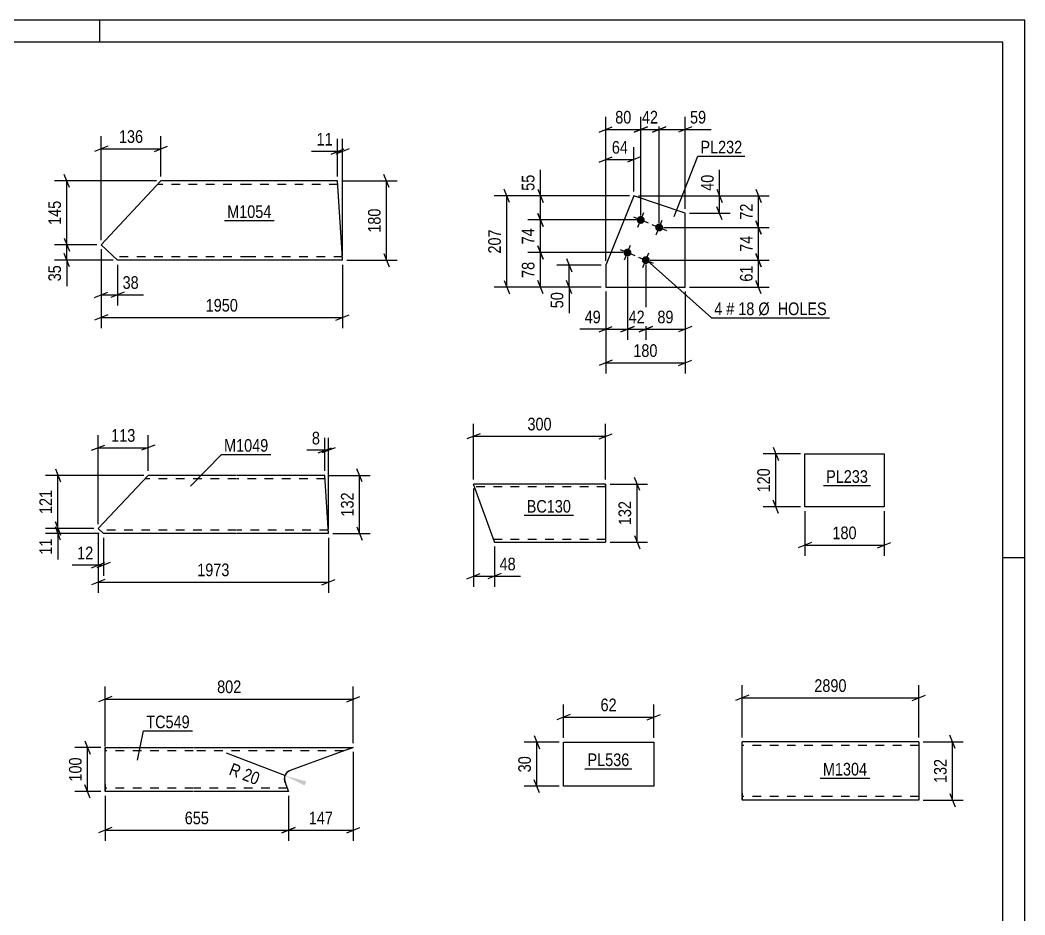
# Model space of a CAD drawing. Header units: millimetres. Extents: x 0 to 594, y 0 to 420.
# Drawn here: x 365.9 to 594, y 216.9 to 420 of the extents above; entities that cross this region are included whole.
import ezdxf

# ---------------------------------------------------------------- set-up
doc = ezdxf.new("R2010")
doc.units = ezdxf.units.MM
doc.linetypes.add('DXK_LINE_DOT2', pattern=[3.9198, 1.9599, -1.9599])
doc.styles.add('Arial Narrow', font='ARIALN.TTF', dxfattribs={"height": 0.2})

# ---------------------------------------------------------------- blocks, each defined once
blk = doc.blocks.new('Unknown-761542981-1163')
at = {"color": 5, "linetype": 'Continuous'}
for p, q in [((594, 420), (0, 420)), ((384, 415), (384, 420)), ((594, 0), (594, 420)), ((589, 415), (5, 415)), ((589, 5), (589, 415)), ((594, 298), (589, 298))]:
    blk.add_line(p, q, dxfattribs=at)
blk = doc.blocks.new('Part-761542981-15277 - 15276')
at = {"color": 2, "linetype": 'Continuous'}
for p, q in [((549.8, 256.2), (529.8, 256.2)), ((529.8, 244.6), (529.8, 256.2)), ((569.9, 256.2), (549.9, 256.2)), ((569.9, 256.2), (569.9, 243)), ((529.8, 244.6), (529.8, 243)), ((549.8, 243), (529.8, 243)), ((569.9, 243), (549.9, 243))]:
    blk.add_line(p, q, dxfattribs=at)
at = {"color": 7, "linetype": 'DXK_LINE_DOT2'}
for p, q in [((549.8, 255.4), (529.8, 255.4)), ((569.9, 255.4), (549.9, 255.4)), ((529.8, 243.12), (529.8, 244.6)), ((529.8, 243.8), (529.8, 243.86)), ((549.8, 243.8), (529.8, 243.8)), ((569.9, 243.8), (549.9, 243.8)), ((569.9, 243.8), (569.9, 243.86))]:
    blk.add_line(p, q, dxfattribs=at)
blk = doc.blocks.new('Part-761542981-15254 - 15253')
at = {"color": 2, "linetype": 'Continuous'}
for p, q in [((384.29, 369.03), (397.89, 383.5)), ((417.89, 383.5), (397.89, 383.5)), ((437.99, 383.5), (417.99, 383.5)), ((439, 367.1), (437.99, 383.5)), ((388.04, 365.5), (384.29, 369.03)), ((417.89, 365.5), (388.04, 365.5)), ((439.1, 365.5), (417.99, 365.5)), ((439.1, 365.5), (439, 367.1))]:
    blk.add_line(p, q, dxfattribs=at)
at = {"color": 7, "linetype": 'DXK_LINE_DOT2'}
for p, q in [((417.89, 382.7), (397.14, 382.7)), ((438.04, 382.7), (417.99, 382.7)), ((417.89, 366.3), (387.19, 366.3)), ((439.05, 366.3), (417.99, 366.3)), ((439.05, 366.36), (439.02, 366.79)), ((439.05, 366.3), (439.05, 366.36))]:
    blk.add_line(p, q, dxfattribs=at)
blk = doc.blocks.new('Part-761542981-15268 - 15267')
at = {"color": 2, "linetype": 'Continuous'}
for p, q in [((383.64, 304.62), (394.99, 316.69)), ((414.99, 316.69), (394.99, 316.69)), ((435.09, 316.69), (415.09, 316.69)), ((435.9, 303.49), (435.09, 316.69)), ((384.85, 303.49), (383.64, 304.62)), ((414.99, 303.49), (384.85, 303.49)), ((435.9, 303.49), (415.09, 303.49))]:
    blk.add_line(p, q, dxfattribs=at)
at = {"color": 7, "linetype": 'DXK_LINE_DOT2'}
for p, q in [((414.99, 315.89), (394.24, 315.89)), ((435.14, 315.89), (415.09, 315.89)), ((414.99, 304.29), (384, 304.29)), ((435.85, 304.29), (415.09, 304.29)), ((435.85, 304.29), (435.85, 304.35))]:
    blk.add_line(p, q, dxfattribs=at)
blk = doc.blocks.new('Part-761542981-19213 - 19212')
at = {"color": 2, "linetype": 'Continuous'}
for p, q in [((473.59, 301.61), (468.82, 314.72)), ((498.82, 314.72), (468.82, 314.72)), ((498.82, 314.72), (498.82, 314.63)), ((498.82, 314.63), (498.82, 301.52)), ((473.62, 301.52), (473.59, 301.61)), ((473.62, 301.52), (498.82, 301.52))]:
    blk.add_line(p, q, dxfattribs=at)
at = {"color": 7, "linetype": 'DXK_LINE_DOT2'}
for p, q in [((498.82, 314.12), (469.04, 314.12)), ((498.82, 314.37), (498.82, 314.72)), ((498.82, 302.12), (473.4, 302.12))]:
    blk.add_line(p, q, dxfattribs=at)
blk = doc.blocks.new('Part-761542981-15438 - 15437')
at = {"color": 2, "linetype": 'Continuous'}
for p, q in [((544.05, 309.56), (544.05, 321.56)), ((544.05, 321.56), (562.06, 321.56)), ((562.06, 321.56), (562.06, 309.56)), ((562.06, 309.56), (544.05, 309.56))]:
    blk.add_line(p, q, dxfattribs=at)
blk = doc.blocks.new('Part-761542981-15456 - 15455')
at = {"color": 2, "linetype": 'Continuous'}
for p, q in [((489.24, 246.13), (489.24, 256.13)), ((489.24, 256.13), (509.76, 256.13)), ((509.76, 256.13), (509.76, 246.13)), ((509.76, 246.13), (489.24, 246.13))]:
    blk.add_line(p, q, dxfattribs=at)
blk = doc.blocks.new('Part-761542981-15560 - 15559')
at = {"color": 2, "linetype": 'Continuous'}
for p, q in [((505.26, 380.13), (498.84, 364.39)), ((516.86, 376.16), (505.26, 380.13)), ((516.86, 359.39), (516.86, 376.16)), ((498.84, 364.39), (498.84, 359.39)), ((498.84, 359.39), (516.86, 359.39))]:
    blk.add_line(p, q, dxfattribs=at)
blk = doc.blocks.new('Bolt-761542981-15561 - 15559')
at = {"linetype": 'Continuous'}
for points in [[(507.14, 375.48, -1), (506.46, 373.81, -1)], [(511.31, 373.78, -1), (510.63, 372.11, -1)], [(504.12, 368.07, -1), (503.44, 366.4, -1)], [(508.29, 366.37, -1), (507.61, 364.7, -1)]]:
    blk.add_hatch(color=1, dxfattribs=at).paths.add_polyline_path(points)
at = {"color": 1, "linetype": 'Continuous'}
for p, q in [((505.14, 375.32), (508.47, 373.96)), ((506.12, 372.98), (507.48, 376.31)), ((510.29, 371.28), (511.65, 374.61)), ((509.3, 373.62), (512.64, 372.27)), ((502.12, 367.92), (505.45, 366.56)), ((503.11, 365.57), (504.46, 368.9)), ((506.28, 366.22), (509.62, 364.86)), ((507.27, 363.87), (508.63, 367.2))]:
    blk.add_line(p, q, dxfattribs=at)
blk = doc.blocks.new('Part-761542981-19107 - 19106')
at = {"color": 2, "linetype": 'Continuous'}
for p, q in [((385.23, 253.34), (385.23, 254.94)), ((385.23, 254.94), (405.23, 254.94)), ((385.23, 246.54), (385.23, 253.34)), ((405.33, 254.94), (441.54, 254.94)), ((437.14, 253.34), (427.21, 249.72)), ((441.54, 254.94), (437.14, 253.34)), ((426.54, 249.32), (427.21, 249.72)), ((385.23, 244.94), (385.23, 246.54)), ((426.01, 247.16), (425.89, 247.93)), ((426.01, 247.16), (426.82, 244.94)), ((405.23, 244.94), (385.23, 244.94)), ((426.82, 244.94), (405.33, 244.94))]:
    blk.add_line(p, q, dxfattribs=at)
at = {"color": 7, "linetype": 'DXK_LINE_DOT2'}
for p, q in [((385.23, 254.94), (385.23, 254.47)), ((405.23, 254.14), (385.23, 254.14)), ((439.34, 254.14), (405.33, 254.14)), ((441.21, 254.82), (437.14, 253.34)), ((427.21, 249.72), (426.54, 249.32)), ((427.21, 249.72), (426.54, 249.32)), ((426.54, 249.32), (427.21, 249.72)), ((385.23, 246.54), (385.23, 245.06)), ((425.89, 247.93), (426.01, 247.16)), ((425.89, 247.93), (426.01, 247.16)), ((426.01, 247.16), (425.89, 247.93)), ((405.23, 245.74), (385.23, 245.74)), ((426.53, 245.74), (405.33, 245.74))]:
    blk.add_line(p, q, dxfattribs=at)
at = {"color": 2, "linetype": 'Continuous'}
blk.add_arc((427.89, 247.84), 2, 132.5002, 177.5002, dxfattribs=at)
at = {"color": 7, "linetype": 'DXK_LINE_DOT2'}
blk.add_arc((427.89, 247.84), 2, 132.5002, 177.5002, dxfattribs=at)
blk.add_arc((427.89, 247.84), 2, 132.5002, 177.5002, dxfattribs=at)
blk.add_arc((427.89, 247.84), 2, 132.5002, 177.5002, dxfattribs=at)
blk = doc.blocks.new('StraightDimension-761542981-15716 - 15276')
at = {"color": 7, "linetype": 'Continuous'}
for p, q in [((529.8, 257.2), (529.8, 269.05)), ((569.9, 257.2), (569.9, 269.05)), ((531.3, 266.8), (528.3, 265.6)), ((529.8, 266.2), (569.9, 266.2)), ((568.4, 265.6), (571.4, 266.8))]:
    blk.add_line(p, q, dxfattribs=at)
at = {"color": 0}
blk.add_wipeout([(554.11, 266.95), (554.11, 271.15), (545.6, 271.15), (545.6, 266.95)], dxfattribs=at)
at = {"color": 3, "style": 'Arial Narrow'}
blk.add_text('2890', height=2.863, dxfattribs=at).set_placement((546.2, 267.55))
blk = doc.blocks.new('StraightDimension-761542981-19840 - 15276')
at = {"color": 7, "linetype": 'Continuous'}
for p, q in [((570.9, 256.2), (579.98, 256.2)), ((578.18, 254.7), (576.98, 257.7)), ((577.58, 243), (577.58, 256.2)), ((576.98, 244.5), (578.18, 241.5)), ((570.9, 243), (579.98, 243))]:
    blk.add_line(p, q, dxfattribs=at)
at = {"color": 0}
blk.add_wipeout([(576.83, 252.94), (572.63, 252.94), (572.63, 246.26), (576.83, 246.26)], dxfattribs=at)
at = {"color": 3, "style": 'Arial Narrow'}
blk.add_text('132', height=2.863, rotation=90.0002, dxfattribs=at).set_placement((576.23, 246.86))
blk = doc.blocks.new('StraightDimension-761542981-15640 - 15253')
at = {"color": 7, "linetype": 'Continuous'}
for p, q in [((438.99, 383.5), (451.5, 383.5)), ((449.7, 382), (448.5, 385)), ((449.1, 365.5), (449.1, 383.5)), ((440.1, 365.5), (451.5, 365.5)), ((448.5, 367), (449.7, 364))]:
    blk.add_line(p, q, dxfattribs=at)
at = {"color": 0}
blk.add_wipeout([(448.35, 377.84), (444.15, 377.84), (444.15, 371.15), (448.35, 371.15)], dxfattribs=at)
at = {"color": 3, "style": 'Arial Narrow'}
blk.add_text('180', height=2.863, rotation=90.0002, dxfattribs=at).set_placement((447.75, 371.75))
blk = doc.blocks.new('StraightDimension-761542981-15632 - 15253')
at = {"color": 7, "linetype": 'Continuous'}
for p, q in [((396.89, 383.5), (373.68, 383.5)), ((377.13, 382), (375.93, 385)), ((376.53, 369.03), (376.53, 383.5)), ((375.93, 370.53), (377.13, 367.53)), ((383.29, 369.03), (373.68, 369.03))]:
    blk.add_line(p, q, dxfattribs=at)
at = {"color": 0}
blk.add_wipeout([(375.78, 379.6), (371.58, 379.6), (371.58, 372.92), (375.78, 372.92)], dxfattribs=at)
at = {"color": 3, "style": 'Arial Narrow'}
blk.add_text('145', height=2.863, rotation=90.0002, dxfattribs=at).set_placement((375.18, 373.52))
blk = doc.blocks.new('StraightDimension-761542981-15624 - 15253')
at = {"color": 7, "linetype": 'Continuous'}
for p, q in [((384.29, 370.03), (384.29, 393.64)), ((397.89, 384.5), (397.89, 393.64)), ((385.79, 391.39), (382.79, 390.19)), ((384.29, 390.79), (397.89, 390.79)), ((396.39, 390.19), (399.39, 391.39))]:
    blk.add_line(p, q, dxfattribs=at)
at = {"color": 0}
blk.add_wipeout([(394.43, 391.54), (394.43, 395.74), (387.75, 395.74), (387.75, 391.54)], dxfattribs=at)
at = {"color": 3, "style": 'Arial Narrow'}
blk.add_text('136', height=2.863, dxfattribs=at).set_placement((388.35, 392.14))
blk = doc.blocks.new('StraightDimension-761542981-15628 - 15253')
at = {"color": 7, "linetype": 'Continuous'}
for p, q in [((384.29, 368.03), (384.29, 355.27)), ((388.04, 364.5), (388.04, 355.27)), ((382.79, 357.07), (385.79, 358.27)), ((389.54, 358.27), (386.54, 357.07)), ((384.29, 357.67), (388.04, 357.67))]:
    blk.add_line(p, q, dxfattribs=at)
at = {"color": 0}
blk.add_wipeout([(393.42, 358.42), (393.42, 362.62), (388.57, 362.62), (388.57, 358.42)], dxfattribs=at)
at = {"color": 7, "linetype": 'Continuous'}
blk.add_line((388.04, 357.67), (393.95, 357.67), dxfattribs=at)
blk.add_line((388.04, 357.67), (393.95, 357.67), dxfattribs=at)
at = {"color": 3, "style": 'Arial Narrow'}
blk.add_text('38', height=2.863, dxfattribs=at).set_placement((389.17, 359.02))
blk = doc.blocks.new('StraightDimension-761542981-15620 - 15253')
at = {"color": 7, "linetype": 'Continuous'}
for p, q in [((437.99, 384.5), (437.99, 393.04)), ((439.1, 366.5), (439.1, 393.04)), ((436.49, 389.59), (439.49, 390.79)), ((440.6, 390.79), (437.6, 389.59)), ((437.99, 390.19), (439.1, 390.19))]:
    blk.add_line(p, q, dxfattribs=at)
at = {"color": 0}
blk.add_wipeout([(437.47, 390.94), (437.47, 395.14), (432.61, 395.14), (432.61, 390.94)], dxfattribs=at)
at = {"color": 7, "linetype": 'Continuous'}
blk.add_line((437.99, 390.19), (432.09, 390.19), dxfattribs=at)
blk.add_line((437.99, 390.19), (432.09, 390.19), dxfattribs=at)
at = {"color": 3, "style": 'Arial Narrow'}
blk.add_text('11', height=2.863, dxfattribs=at).set_placement((433.21, 391.54))
blk = doc.blocks.new('StraightDimension-761542981-15633 - 15253')
at = {"color": 7, "linetype": 'Continuous'}
for p, q in [((375.93, 370.53), (377.13, 367.53)), ((383.29, 369.03), (373.68, 369.03)), ((376.53, 365.5), (376.53, 369.03)), ((387.04, 365.5), (373.68, 365.5)), ((377.13, 364), (375.93, 367))]:
    blk.add_line(p, q, dxfattribs=at)
at = {"color": 0}
blk.add_wipeout([(375.78, 364.97), (371.58, 364.97), (371.58, 360.12), (375.78, 360.12)], dxfattribs=at)
at = {"color": 7, "linetype": 'Continuous'}
blk.add_line((376.53, 365.5), (376.53, 359.59), dxfattribs=at)
blk.add_line((376.53, 365.5), (376.53, 359.59), dxfattribs=at)
at = {"color": 3, "style": 'Arial Narrow'}
blk.add_text('35', height=2.863, rotation=90.0002, dxfattribs=at).set_placement((375.18, 360.72))
blk = doc.blocks.new('StraightDimension-761542981-15646 - 15253')
at = {"color": 7, "linetype": 'Continuous'}
for p, q in [((384.29, 368.03), (384.29, 350.1)), ((439.1, 364.5), (439.1, 350.1)), ((385.79, 353.1), (382.79, 351.9)), ((384.29, 352.5), (439.1, 352.5)), ((437.6, 351.9), (440.6, 353.1))]:
    blk.add_line(p, q, dxfattribs=at)
at = {"color": 0}
blk.add_wipeout([(415.95, 353.25), (415.95, 357.45), (407.44, 357.45), (407.44, 353.25)], dxfattribs=at)
at = {"color": 3, "style": 'Arial Narrow'}
blk.add_text('1950', height=2.863, dxfattribs=at).set_placement((408.04, 353.85))
blk = doc.blocks.new('StraightDimension-761542981-15706 - 15267')
at = {"color": 7, "linetype": 'Continuous'}
for p, q in [((443.56, 315.19), (442.36, 318.19)), ((436.09, 316.69), (445.36, 316.69)), ((442.96, 303.49), (442.96, 316.69)), ((436.9, 303.49), (445.36, 303.49)), ((442.36, 304.99), (443.56, 301.99))]:
    blk.add_line(p, q, dxfattribs=at)
at = {"color": 0}
blk.add_wipeout([(442.21, 313.43), (438.01, 313.43), (438.01, 306.74), (442.21, 306.74)], dxfattribs=at)
at = {"color": 3, "style": 'Arial Narrow'}
blk.add_text('132', height=2.863, rotation=90.0002, dxfattribs=at).set_placement((441.61, 307.34))
blk = doc.blocks.new('StraightDimension-761542981-15690 - 15267')
at = {"color": 7, "linetype": 'Continuous'}
for p, q in [((383.64, 305.62), (383.64, 325.82)), ((394.99, 317.69), (394.99, 325.82)), ((382.14, 322.37), (385.14, 323.57)), ((383.64, 322.97), (394.99, 322.97)), ((396.49, 323.57), (393.49, 322.37))]:
    blk.add_line(p, q, dxfattribs=at)
at = {"color": 0}
blk.add_wipeout([(392.66, 323.72), (392.66, 327.92), (385.98, 327.92), (385.98, 323.72)], dxfattribs=at)
at = {"color": 3, "style": 'Arial Narrow'}
blk.add_text('113', height=2.863, dxfattribs=at).set_placement((386.58, 324.32))
blk = doc.blocks.new('StraightDimension-761542981-19239 - 15267')
at = {"color": 7, "linetype": 'Continuous'}
for p, q in [((373.91, 318.19), (375.11, 315.19)), ((393.99, 316.69), (371.66, 316.69)), ((374.51, 304.62), (374.51, 316.69)), ((375.11, 303.12), (373.91, 306.12)), ((382.64, 304.62), (371.66, 304.62))]:
    blk.add_line(p, q, dxfattribs=at)
at = {"color": 0}
blk.add_wipeout([(373.76, 313.99), (369.56, 313.99), (369.56, 307.31), (373.76, 307.31)], dxfattribs=at)
at = {"color": 3, "style": 'Arial Narrow'}
blk.add_text('121', height=2.863, rotation=90.0002, dxfattribs=at).set_placement((373.16, 307.91))
blk = doc.blocks.new('StraightDimension-761542981-15694 - 15267')
at = {"color": 7, "linetype": 'Continuous'}
for p, q in [((383.64, 303.62), (383.64, 293.9)), ((384.85, 302.49), (384.85, 293.9)), ((382.14, 295.7), (385.14, 296.9)), ((386.35, 296.9), (383.35, 295.7)), ((383.64, 296.3), (384.85, 296.3))]:
    blk.add_line(p, q, dxfattribs=at)
at = {"color": 0}
blk.add_wipeout([(383.12, 297.05), (383.12, 301.25), (378.26, 301.25), (378.26, 297.05)], dxfattribs=at)
at = {"color": 7, "linetype": 'Continuous'}
blk.add_line((383.64, 296.3), (377.74, 296.3), dxfattribs=at)
blk.add_line((383.64, 296.3), (377.74, 296.3), dxfattribs=at)
at = {"color": 3, "style": 'Arial Narrow'}
blk.add_text('12', height=2.863, dxfattribs=at).set_placement((378.86, 297.65))
blk = doc.blocks.new('StraightDimension-761542981-15686 - 15267')
at = {"color": 7, "linetype": 'Continuous'}
for p, q in [((435.09, 317.69), (435.09, 325.22)), ((435.9, 304.49), (435.9, 325.22)), ((433.59, 321.77), (436.59, 322.97)), ((437.4, 322.97), (434.4, 321.77)), ((435.09, 322.37), (435.9, 322.37))]:
    blk.add_line(p, q, dxfattribs=at)
at = {"color": 0}
blk.add_wipeout([(434.57, 323.12), (434.57, 327.32), (431.54, 327.32), (431.54, 323.12)], dxfattribs=at)
at = {"color": 7, "linetype": 'Continuous'}
blk.add_line((435.09, 322.37), (431.01, 322.37), dxfattribs=at)
blk.add_line((435.09, 322.37), (431.01, 322.37), dxfattribs=at)
at = {"color": 3, "style": 'Arial Narrow'}
blk.add_text('8', height=2.86, dxfattribs=at).set_placement((432.14, 323.72))
blk = doc.blocks.new('StraightDimension-761542981-15712 - 15267')
at = {"color": 7, "linetype": 'Continuous'}
for p, q in [((383.64, 303.62), (383.64, 290.06)), ((435.9, 302.49), (435.9, 290.06)), ((385.14, 293.06), (382.14, 291.86)), ((383.64, 292.46), (435.9, 292.46)), ((434.4, 291.86), (437.4, 293.06))]:
    blk.add_line(p, q, dxfattribs=at)
at = {"color": 0}
blk.add_wipeout([(414.03, 293.21), (414.03, 297.41), (405.52, 297.41), (405.52, 293.21)], dxfattribs=at)
at = {"color": 3, "style": 'Arial Narrow'}
blk.add_text('1973', height=2.863, dxfattribs=at).set_placement((406.12, 293.81))
blk = doc.blocks.new('StraightDimension-761542981-19240 - 15267')
at = {"color": 7, "linetype": 'Continuous'}
for p, q in [((373.91, 306.12), (375.11, 303.12)), ((382.64, 304.62), (371.66, 304.62)), ((383.85, 303.49), (371.66, 303.49)), ((375.11, 301.99), (373.91, 304.99)), ((374.51, 303.49), (374.51, 304.62))]:
    blk.add_line(p, q, dxfattribs=at)
at = {"color": 0}
blk.add_wipeout([(373.76, 302.96), (369.56, 302.96), (369.56, 298.1), (373.76, 298.1)], dxfattribs=at)
at = {"color": 7, "linetype": 'Continuous'}
blk.add_line((374.51, 303.49), (374.51, 297.58), dxfattribs=at)
blk.add_line((374.51, 303.49), (374.51, 297.58), dxfattribs=at)
at = {"color": 3, "style": 'Arial Narrow'}
blk.add_text('11', height=2.863, rotation=90.0002, dxfattribs=at).set_placement((373.16, 298.7))
blk = doc.blocks.new('StraightDimension-761542981-19491 - 19212')
at = {"color": 7, "linetype": 'Continuous'}
for p, q in [((468.82, 315.72), (468.82, 328.4)), ((498.82, 315.72), (498.82, 328.4)), ((470.32, 326.15), (467.32, 324.95)), ((468.82, 325.55), (498.82, 325.55)), ((497.32, 324.95), (500.32, 326.15))]:
    blk.add_line(p, q, dxfattribs=at)
at = {"color": 0}
blk.add_wipeout([(487.16, 326.3), (487.16, 330.5), (480.48, 330.5), (480.48, 326.3)], dxfattribs=at)
at = {"color": 3, "style": 'Arial Narrow'}
blk.add_text('300', height=2.863, dxfattribs=at).set_placement((481.08, 326.9))
blk = doc.blocks.new('StraightDimension-761542981-19502 - 19212')
at = {"color": 7, "linetype": 'Continuous'}
for p, q in [((506.56, 313.22), (505.36, 316.22)), ((499.82, 314.72), (508.36, 314.72)), ((505.96, 301.52), (505.96, 314.72)), ((499.82, 301.52), (508.36, 301.52)), ((505.36, 303.02), (506.56, 300.02))]:
    blk.add_line(p, q, dxfattribs=at)
at = {"color": 0}
blk.add_wipeout([(505.21, 311.46), (501.01, 311.46), (501.01, 304.78), (505.21, 304.78)], dxfattribs=at)
at = {"color": 3, "style": 'Arial Narrow'}
blk.add_text('132', height=2.863, rotation=90.0002, dxfattribs=at).set_placement((504.61, 305.38))
blk = doc.blocks.new('StraightDimension-761542981-19513 - 19212')
at = {"color": 7, "linetype": 'Continuous'}
for p, q in [((468.82, 313.72), (468.82, 291.39)), ((473.62, 300.52), (473.62, 291.39)), ((467.32, 293.19), (470.32, 294.39)), ((475.12, 294.39), (472.12, 293.19)), ((468.82, 293.79), (473.62, 293.79))]:
    blk.add_line(p, q, dxfattribs=at)
at = {"color": 0}
blk.add_wipeout([(479, 294.54), (479, 298.74), (474.15, 298.74), (474.15, 294.54)], dxfattribs=at)
at = {"color": 7, "linetype": 'Continuous'}
blk.add_line((473.62, 293.79), (479.53, 293.79), dxfattribs=at)
blk.add_line((473.62, 293.79), (479.53, 293.79), dxfattribs=at)
at = {"color": 3, "style": 'Arial Narrow'}
blk.add_text('48', height=2.863, dxfattribs=at).set_placement((474.75, 295.14))
blk = doc.blocks.new('StraightDimension-761542981-15990 - 15437')
at = {"color": 7, "linetype": 'Continuous'}
for p, q in [((544.05, 308.56), (544.05, 298.46)), ((562.06, 308.56), (562.06, 298.46)), ((545.55, 301.46), (542.55, 300.26)), ((560.56, 300.26), (563.56, 301.46)), ((544.05, 300.86), (562.06, 300.86))]:
    blk.add_line(p, q, dxfattribs=at)
at = {"color": 0}
blk.add_wipeout([(556.4, 301.61), (556.4, 305.81), (549.71, 305.81), (549.71, 301.61)], dxfattribs=at)
at = {"color": 3, "style": 'Arial Narrow'}
blk.add_text('180', height=2.863, dxfattribs=at).set_placement((550.31, 302.21))
blk = doc.blocks.new('StraightDimension-761542981-15986 - 15437')
at = {"color": 7, "linetype": 'Continuous'}
for p, q in [((536.86, 323.06), (538.06, 320.06)), ((543.05, 321.56), (534.61, 321.56)), ((537.46, 309.56), (537.46, 321.56)), ((538.06, 308.06), (536.86, 311.06)), ((543.05, 309.56), (534.61, 309.56))]:
    blk.add_line(p, q, dxfattribs=at)
at = {"color": 0}
blk.add_wipeout([(536.71, 318.9), (532.51, 318.9), (532.51, 312.22), (536.71, 312.22)], dxfattribs=at)
at = {"color": 3, "style": 'Arial Narrow'}
blk.add_text('120', height=2.863, rotation=90.0002, dxfattribs=at).set_placement((536.11, 312.82))
blk = doc.blocks.new('StraightDimension-761542981-15994 - 15455')
at = {"color": 7, "linetype": 'Continuous'}
for p, q in [((488.24, 256.13), (480.36, 256.13)), ((482.61, 257.63), (483.81, 254.63)), ((483.21, 246.13), (483.21, 256.13)), ((483.81, 244.63), (482.61, 247.63)), ((488.24, 246.13), (480.36, 246.13))]:
    blk.add_line(p, q, dxfattribs=at)
at = {"color": 0}
blk.add_wipeout([(482.46, 253.56), (478.26, 253.56), (478.26, 248.7), (482.46, 248.7)], dxfattribs=at)
at = {"color": 3, "style": 'Arial Narrow'}
blk.add_text('30', height=2.863, rotation=90.0002, dxfattribs=at).set_placement((481.86, 249.3))
blk = doc.blocks.new('StraightDimension-761542981-15998 - 15455')
at = {"color": 7, "linetype": 'Continuous'}
for p, q in [((489.24, 257.13), (489.24, 264.67)), ((509.76, 257.13), (509.76, 264.67)), ((490.74, 262.42), (487.74, 261.22)), ((508.26, 261.22), (511.26, 262.42)), ((489.24, 261.82), (509.76, 261.82))]:
    blk.add_line(p, q, dxfattribs=at)
at = {"color": 0}
blk.add_wipeout([(501.93, 262.57), (501.93, 266.77), (497.07, 266.77), (497.07, 262.57)], dxfattribs=at)
at = {"color": 3, "style": 'Arial Narrow'}
blk.add_text('62', height=2.863, dxfattribs=at).set_placement((497.67, 263.17))
blk = doc.blocks.new('StraightDimension-761542981-16125 - 15559')
at = {"color": 7, "linetype": 'Continuous'}
for p, q in [((498.84, 365.39), (498.84, 391.19)), ((505.26, 381.13), (505.26, 391.19)), ((497.34, 387.74), (500.34, 388.94)), ((498.84, 388.34), (505.26, 388.34)), ((506.76, 388.94), (503.76, 387.74))]:
    blk.add_line(p, q, dxfattribs=at)
at = {"color": 0}
blk.add_wipeout([(504.48, 389.09), (504.48, 393.29), (499.63, 393.29), (499.63, 389.09)], dxfattribs=at)
at = {"color": 3, "style": 'Arial Narrow'}
blk.add_text('64', height=2.863, dxfattribs=at).set_placement((500.23, 389.69))
blk = doc.blocks.new('StraightDimension-761542981-16139 - 15559')
at = {"color": 7, "linetype": 'Continuous'}
for p, q in [((489.97, 365.89), (491.17, 362.89)), ((497.84, 364.39), (487.72, 364.39)), ((490.57, 359.39), (490.57, 364.39)), ((491.17, 357.89), (489.97, 360.89)), ((497.84, 359.39), (487.72, 359.39))]:
    blk.add_line(p, q, dxfattribs=at)
at = {"color": 0}
blk.add_wipeout([(489.82, 358.87), (485.62, 358.87), (485.62, 354.01), (489.82, 354.01)], dxfattribs=at)
at = {"color": 7, "linetype": 'Continuous'}
blk.add_line((490.57, 359.39), (490.57, 353.49), dxfattribs=at)
blk.add_line((490.57, 359.39), (490.57, 353.49), dxfattribs=at)
at = {"color": 3, "style": 'Arial Narrow'}
blk.add_text('50', height=2.863, rotation=90.0002, dxfattribs=at).set_placement((489.22, 354.61))
blk = doc.blocks.new('StraightDimension-761542981-16131 - 15559')
at = {"color": 7, "linetype": 'Continuous'}
for p, q in [((498.84, 358.39), (498.84, 339.82)), ((516.86, 358.39), (516.86, 339.82)), ((500.34, 342.82), (497.34, 341.62)), ((498.84, 342.22), (516.86, 342.22)), ((515.36, 341.62), (518.36, 342.82))]:
    blk.add_line(p, q, dxfattribs=at)
at = {"color": 0}
blk.add_wipeout([(511.19, 342.97), (511.19, 347.17), (504.51, 347.17), (504.51, 342.97)], dxfattribs=at)
at = {"color": 3, "style": 'Arial Narrow'}
blk.add_text('180', height=2.863, dxfattribs=at).set_placement((505.11, 343.57))
blk = doc.blocks.new('StraightDimension-761542981-16135 - 15559')
at = {"color": 7, "linetype": 'Continuous'}
for p, q in [((524.1, 381.63), (525.3, 378.63)), ((506.26, 380.13), (527.1, 380.13)), ((524.7, 376.16), (524.7, 380.13)), ((525.3, 374.66), (524.1, 377.66)), ((517.86, 376.16), (527.1, 376.16))]:
    blk.add_line(p, q, dxfattribs=at)
at = {"color": 0}
blk.add_wipeout([(523.95, 385.51), (519.75, 385.51), (519.75, 380.66), (523.95, 380.66)], dxfattribs=at)
at = {"color": 7, "linetype": 'Continuous'}
blk.add_line((524.7, 380.13), (524.7, 386.04), dxfattribs=at)
blk.add_line((524.7, 380.13), (524.7, 386.04), dxfattribs=at)
at = {"color": 3, "style": 'Arial Narrow'}
blk.add_text('40', height=2.863, rotation=90.0002, dxfattribs=at).set_placement((523.35, 381.26))
blk = doc.blocks.new('StraightDimension-761542981-16183 - 15559')
at = {"color": 7, "linetype": 'Continuous'}
for p, q in [((476.99, 378.63), (475.79, 381.63)), ((504.26, 380.13), (473.54, 380.13)), ((476.39, 359.39), (476.39, 380.13)), ((475.79, 360.89), (476.99, 357.89)), ((497.84, 359.39), (473.54, 359.39))]:
    blk.add_line(p, q, dxfattribs=at)
at = {"color": 0}
blk.add_wipeout([(475.64, 373.1), (471.44, 373.1), (471.44, 366.42), (475.64, 366.42)], dxfattribs=at)
at = {"color": 3, "style": 'Arial Narrow'}
blk.add_text('207', height=2.863, rotation=90.0002, dxfattribs=at).set_placement((475.04, 367.02))
blk = doc.blocks.new('StraightDimension-761542981-18997 - 15559')
at = {"color": 7, "linetype": 'Continuous'}
for p, q in [((510.97, 373.95), (510.97, 398.03)), ((516.86, 377.16), (516.86, 398.03)), ((509.47, 394.58), (512.47, 395.78)), ((510.97, 395.18), (516.86, 395.18)), ((518.36, 395.78), (515.36, 394.58))]:
    blk.add_line(p, q, dxfattribs=at)
at = {"color": 0}
blk.add_wipeout([(522.24, 395.93), (522.24, 400.13), (517.38, 400.13), (517.38, 395.93)], dxfattribs=at)
at = {"color": 7, "linetype": 'Continuous'}
blk.add_line((516.86, 395.18), (522.76, 395.18), dxfattribs=at)
blk.add_line((516.86, 395.18), (522.76, 395.18), dxfattribs=at)
at = {"color": 3, "style": 'Arial Narrow'}
blk.add_text('59', height=2.863, dxfattribs=at).set_placement((517.98, 396.53))
blk = doc.blocks.new('StraightDimension-761542981-18998 - 15559')
at = {"color": 7, "linetype": 'Continuous'}
for p, q in [((506.8, 375.64), (506.8, 398.03)), ((510.97, 373.95), (510.97, 398.03)), ((505.3, 394.58), (508.3, 395.78)), ((506.8, 395.18), (510.97, 395.18)), ((512.47, 395.78), (509.47, 394.58))]:
    blk.add_line(p, q, dxfattribs=at)
at = {"color": 0}
blk.add_wipeout([(511.32, 395.93), (511.32, 400.13), (506.46, 400.13), (506.46, 395.93)], dxfattribs=at)
at = {"color": 3, "style": 'Arial Narrow'}
blk.add_text('42', height=2.863, dxfattribs=at).set_placement((507.06, 396.53))
blk = doc.blocks.new('StraightDimension-761542981-18999 - 15559')
at = {"color": 7, "linetype": 'Continuous'}
for p, q in [((498.84, 365.39), (498.84, 398.03)), ((506.8, 375.64), (506.8, 398.03)), ((497.34, 394.58), (500.34, 395.78)), ((498.84, 395.18), (506.8, 395.18)), ((508.3, 395.78), (505.3, 394.58))]:
    blk.add_line(p, q, dxfattribs=at)
at = {"color": 0}
blk.add_wipeout([(505.25, 395.93), (505.25, 400.13), (500.4, 400.13), (500.4, 395.93)], dxfattribs=at)
at = {"color": 3, "style": 'Arial Narrow'}
blk.add_text('80', height=2.863, dxfattribs=at).set_placement((501, 396.53))
blk = doc.blocks.new('StraightDimension-761542981-19028 - 15559')
at = {"color": 7, "linetype": 'Continuous'}
for p, q in [((483.41, 381.63), (484.61, 378.63)), ((504.26, 380.13), (481.16, 380.13)), ((484.01, 374.64), (484.01, 380.13)), ((505.8, 374.64), (481.16, 374.64)), ((484.61, 373.14), (483.41, 376.14))]:
    blk.add_line(p, q, dxfattribs=at)
at = {"color": 0}
blk.add_wipeout([(483.26, 385.51), (479.06, 385.51), (479.06, 380.66), (483.26, 380.66)], dxfattribs=at)
at = {"color": 7, "linetype": 'Continuous'}
blk.add_line((484.01, 380.13), (484.01, 386.04), dxfattribs=at)
blk.add_line((484.01, 380.13), (484.01, 386.04), dxfattribs=at)
at = {"color": 3, "style": 'Arial Narrow'}
blk.add_text('55', height=2.863, rotation=90.0002, dxfattribs=at).set_placement((482.66, 381.26))
blk = doc.blocks.new('StraightDimension-761542981-19029 - 15559')
at = {"color": 7, "linetype": 'Continuous'}
for p, q in [((505.8, 374.64), (481.16, 374.64)), ((483.41, 376.14), (484.61, 373.14)), ((484.01, 367.24), (484.01, 374.64)), ((502.78, 367.24), (481.16, 367.24)), ((484.61, 365.74), (483.41, 368.74))]:
    blk.add_line(p, q, dxfattribs=at)
at = {"color": 0}
blk.add_wipeout([(483.26, 373.37), (479.06, 373.37), (479.06, 368.51), (483.26, 368.51)], dxfattribs=at)
at = {"color": 3, "style": 'Arial Narrow'}
blk.add_text('74', height=2.863, rotation=90.0002, dxfattribs=at).set_placement((482.66, 369.11))
blk = doc.blocks.new('StraightDimension-761542981-19030 - 15559')
at = {"color": 7, "linetype": 'Continuous'}
for p, q in [((502.78, 367.24), (481.16, 367.24)), ((483.41, 368.74), (484.61, 365.74)), ((484.01, 359.39), (484.01, 367.24)), ((484.61, 357.89), (483.41, 360.89)), ((497.84, 359.39), (481.16, 359.39))]:
    blk.add_line(p, q, dxfattribs=at)
at = {"color": 0}
blk.add_wipeout([(483.26, 365.74), (479.06, 365.74), (479.06, 360.89), (483.26, 360.89)], dxfattribs=at)
at = {"color": 3, "style": 'Arial Narrow'}
blk.add_text('78', height=2.863, rotation=90.0002, dxfattribs=at).set_placement((482.66, 361.49))
blk = doc.blocks.new('StraightDimension-761542981-19052 - 15559')
at = {"color": 7, "linetype": 'Continuous'}
for p, q in [((532.94, 381.63), (534.14, 378.63)), ((506.26, 380.13), (535.94, 380.13)), ((533.54, 372.95), (533.54, 380.13)), ((534.14, 371.45), (532.94, 374.45)), ((511.97, 372.95), (535.94, 372.95))]:
    blk.add_line(p, q, dxfattribs=at)
at = {"color": 0}
blk.add_wipeout([(532.79, 378.97), (528.59, 378.97), (528.59, 374.11), (532.79, 374.11)], dxfattribs=at)
at = {"color": 3, "style": 'Arial Narrow'}
blk.add_text('72', height=2.863, rotation=90.0002, dxfattribs=at).set_placement((532.19, 374.71))
blk = doc.blocks.new('StraightDimension-761542981-19053 - 15559')
at = {"color": 7, "linetype": 'Continuous'}
for p, q in [((532.94, 374.45), (534.14, 371.45)), ((511.97, 372.95), (535.94, 372.95)), ((533.54, 365.54), (533.54, 372.95)), ((508.95, 365.54), (535.94, 365.54)), ((534.14, 364.04), (532.94, 367.04))]:
    blk.add_line(p, q, dxfattribs=at)
at = {"color": 0}
blk.add_wipeout([(532.79, 371.67), (528.59, 371.67), (528.59, 366.81), (532.79, 366.81)], dxfattribs=at)
at = {"color": 3, "style": 'Arial Narrow'}
blk.add_text('74', height=2.863, rotation=90.0002, dxfattribs=at).set_placement((532.19, 367.41))
blk = doc.blocks.new('StraightDimension-761542981-19054 - 15559')
at = {"color": 7, "linetype": 'Continuous'}
for p, q in [((508.95, 365.54), (535.94, 365.54)), ((532.94, 367.04), (534.14, 364.04)), ((533.54, 359.39), (533.54, 365.54)), ((534.14, 357.89), (532.94, 360.89)), ((517.86, 359.39), (535.94, 359.39))]:
    blk.add_line(p, q, dxfattribs=at)
at = {"color": 0}
blk.add_wipeout([(532.79, 364.89), (528.59, 364.89), (528.59, 360.04), (532.79, 360.04)], dxfattribs=at)
at = {"color": 3, "style": 'Arial Narrow'}
blk.add_text('61', height=2.863, rotation=90.0002, dxfattribs=at).set_placement((532.19, 360.64))
blk = doc.blocks.new('StraightDimension-761542981-19080 - 15559')
at = {"color": 7, "linetype": 'Continuous'}
for p, q in [((507.95, 364.54), (507.95, 347.45)), ((516.86, 358.39), (516.86, 347.45)), ((506.45, 349.25), (509.45, 350.45)), ((507.95, 349.85), (516.86, 349.85)), ((518.36, 350.45), (515.36, 349.25))]:
    blk.add_line(p, q, dxfattribs=at)
at = {"color": 0}
blk.add_wipeout([(514.83, 350.6), (514.83, 354.8), (509.98, 354.8), (509.98, 350.6)], dxfattribs=at)
at = {"color": 3, "style": 'Arial Narrow'}
blk.add_text('89', height=2.863, dxfattribs=at).set_placement((510.58, 351.2))
blk = doc.blocks.new('StraightDimension-761542981-19081 - 15559')
at = {"color": 7, "linetype": 'Continuous'}
for p, q in [((503.78, 366.24), (503.78, 347.45)), ((507.95, 364.54), (507.95, 347.45)), ((502.28, 349.25), (505.28, 350.45)), ((503.78, 349.85), (507.95, 349.85)), ((509.45, 350.45), (506.45, 349.25))]:
    blk.add_line(p, q, dxfattribs=at)
at = {"color": 0}
blk.add_wipeout([(508.3, 350.6), (508.3, 354.8), (503.44, 354.8), (503.44, 350.6)], dxfattribs=at)
at = {"color": 3, "style": 'Arial Narrow'}
blk.add_text('42', height=2.863, dxfattribs=at).set_placement((504.04, 351.2))
blk = doc.blocks.new('StraightDimension-761542981-19082 - 15559')
at = {"color": 7, "linetype": 'Continuous'}
for p, q in [((503.78, 366.24), (503.78, 347.45)), ((498.84, 358.39), (498.84, 347.45)), ((497.34, 349.25), (500.34, 350.45)), ((498.84, 349.85), (503.78, 349.85)), ((505.28, 350.45), (502.28, 349.25))]:
    blk.add_line(p, q, dxfattribs=at)
at = {"color": 0}
blk.add_wipeout([(498.32, 350.6), (498.32, 354.8), (493.46, 354.8), (493.46, 350.6)], dxfattribs=at)
at = {"color": 7, "linetype": 'Continuous'}
blk.add_line((498.84, 349.85), (492.94, 349.85), dxfattribs=at)
blk.add_line((498.84, 349.85), (492.94, 349.85), dxfattribs=at)
at = {"color": 3, "style": 'Arial Narrow'}
blk.add_text('49', height=2.863, dxfattribs=at).set_placement((494.06, 351.2))
blk = doc.blocks.new('StraightDimension-761542981-19428 - 19106')
at = {"color": 7, "linetype": 'Continuous'}
for p, q in [((441.54, 253.94), (441.54, 233.76)), ((426.82, 243.94), (426.82, 233.76)), ((428.32, 236.76), (425.32, 235.56)), ((426.82, 236.16), (441.54, 236.16)), ((440.04, 235.56), (443.04, 236.76))]:
    blk.add_line(p, q, dxfattribs=at)
at = {"color": 0}
blk.add_wipeout([(437.52, 236.91), (437.52, 241.11), (430.84, 241.11), (430.84, 236.91)], dxfattribs=at)
at = {"color": 3, "style": 'Arial Narrow'}
blk.add_text('147', height=2.863, dxfattribs=at).set_placement((431.44, 237.51))
blk = doc.blocks.new('RadiusDimension-761542981-19486 - 19106')
at = {"linetype": 'Continuous'}
blk.add_hatch(color=7, dxfattribs=at).paths.add_polyline_path([(430.51, 246.31), (426.02, 248.56), (430.87, 247.24)])
at = {"color": 7, "linetype": 'Continuous'}
blk.add_line((426.02, 248.56), (412.77, 253.63), dxfattribs=at)
blk.add_arc((427.89, 247.84), 2, 110.0002, 208.1303, dxfattribs=at)
at = {"color": 0}
blk.add_wipeout([(419.95, 245.58), (421.45, 249.51), (413.84, 252.42), (412.34, 248.49)], dxfattribs=at)
at = {"color": 3, "style": 'Arial Narrow'}
blk.add_text('R 20', height=2.863, rotation=-20.9359, dxfattribs=at).set_placement((413.11, 248.84))
blk = doc.blocks.new('StraightDimension-761542981-19401 - 19106')
at = {"color": 7, "linetype": 'Continuous'}
for p, q in [((385.23, 255.14), (385.23, 268.78)), ((441.54, 255.94), (441.54, 268.78)), ((386.73, 266.53), (383.73, 265.33)), ((385.23, 265.93), (441.54, 265.93)), ((440.04, 265.33), (443.04, 266.53))]:
    blk.add_line(p, q, dxfattribs=at)
at = {"color": 0}
blk.add_wipeout([(416.73, 266.68), (416.73, 270.88), (410.04, 270.88), (410.04, 266.68)], dxfattribs=at)
at = {"color": 3, "style": 'Arial Narrow'}
blk.add_text('802', height=2.863, dxfattribs=at).set_placement((410.64, 267.28))
blk = doc.blocks.new('StraightDimension-761542981-19429 - 19106')
at = {"color": 7, "linetype": 'Continuous'}
for p, q in [((385.23, 243.94), (385.23, 233.76)), ((426.82, 243.94), (426.82, 233.76)), ((386.73, 236.76), (383.73, 235.56)), ((385.23, 236.16), (426.82, 236.16)), ((425.32, 235.56), (428.32, 236.76))]:
    blk.add_line(p, q, dxfattribs=at)
at = {"color": 0}
blk.add_wipeout([(409.36, 236.91), (409.36, 241.11), (402.68, 241.11), (402.68, 236.91)], dxfattribs=at)
at = {"color": 3, "style": 'Arial Narrow'}
blk.add_text('655', height=2.863, dxfattribs=at).set_placement((403.28, 237.51))
blk = doc.blocks.new('StraightDimension-761542981-19463 - 19106')
at = {"color": 7, "linetype": 'Continuous'}
for p, q in [((380.62, 256.44), (381.82, 253.44)), ((384.23, 254.94), (378.37, 254.94)), ((381.22, 244.94), (381.22, 254.94)), ((381.82, 243.44), (380.62, 246.44)), ((384.23, 244.94), (378.37, 244.94))]:
    blk.add_line(p, q, dxfattribs=at)
at = {"color": 0}
blk.add_wipeout([(380.47, 253.28), (376.27, 253.28), (376.27, 246.6), (380.47, 246.6)], dxfattribs=at)
at = {"color": 3, "style": 'Arial Narrow'}
blk.add_text('100', height=2.863, rotation=90.0002, dxfattribs=at).set_placement((379.87, 247.2))
blk = doc.blocks.new('Mark-761542981-16198 - 15276')
at = {"color": 0}
blk.add_wipeout([(558.19, 248.58), (558.19, 251.58), (548.14, 251.58), (548.14, 248.58)], dxfattribs=at)
blk.add_wipeout([(558.19, 248.58), (558.19, 251.58), (548.14, 251.58), (548.14, 248.58)], dxfattribs=at)
at = {"color": 30, "linetype": 'Continuous'}
blk.add_line((547.54, 247.98), (558.79, 247.98), dxfattribs=at)
at = {"color": 3, "style": 'Arial Narrow'}
blk.add_text('M1304', height=2.863, dxfattribs=at).set_placement((548.14, 248.58))
blk = doc.blocks.new('Mark-761542981-16189 - 15253')
at = {"color": 0}
blk.add_wipeout([(422.96, 375.1), (422.96, 378.1), (412.91, 378.1), (412.91, 375.1)], dxfattribs=at)
blk.add_wipeout([(422.96, 375.1), (422.96, 378.1), (412.91, 378.1), (412.91, 375.1)], dxfattribs=at)
at = {"color": 30, "linetype": 'Continuous'}
blk.add_line((412.31, 374.5), (423.56, 374.5), dxfattribs=at)
at = {"color": 3, "style": 'Arial Narrow'}
blk.add_text('M1054', height=2.863, dxfattribs=at).set_placement((412.91, 375.1))
blk = doc.blocks.new('Mark-761542981-16195 - 15267')
at = {"color": 0}
blk.add_wipeout([(422.26, 322.06), (422.26, 325.06), (412.21, 325.06), (412.21, 322.06)], dxfattribs=at)
blk.add_wipeout([(422.26, 322.06), (422.26, 325.06), (412.21, 325.06), (412.21, 322.06)], dxfattribs=at)
at = {"color": 30, "linetype": 'Continuous'}
for p, q in [((404.58, 314.25), (411.61, 321.46)), ((411.61, 321.46), (422.86, 321.46))]:
    blk.add_line(p, q, dxfattribs=at)
at = {"color": 3, "style": 'Arial Narrow'}
blk.add_text('M1049', height=2.863, dxfattribs=at).set_placement((412.21, 322.06))
blk = doc.blocks.new('Mark-761542981-19918 - 19212')
at = {"color": 0}
blk.add_wipeout([(490.96, 308.23), (490.96, 311.23), (480.91, 311.23), (480.91, 308.23)], dxfattribs=at)
blk.add_wipeout([(490.96, 308.23), (490.96, 311.23), (480.91, 311.23), (480.91, 308.23)], dxfattribs=at)
at = {"color": 30, "linetype": 'Continuous'}
blk.add_line((480.31, 307.63), (491.56, 307.63), dxfattribs=at)
at = {"color": 3, "style": 'Arial Narrow'}
blk.add_text('BC130', height=2.863, dxfattribs=at).set_placement((480.91, 308.23))
blk = doc.blocks.new('Mark-761542981-16242 - 15437')
at = {"color": 0}
blk.add_wipeout([(558.37, 314.99), (558.37, 317.99), (548.87, 317.99), (548.87, 314.99)], dxfattribs=at)
blk.add_wipeout([(558.37, 314.99), (558.37, 317.99), (548.87, 317.99), (548.87, 314.99)], dxfattribs=at)
at = {"color": 30, "linetype": 'Continuous'}
blk.add_line((548.27, 314.39), (558.97, 314.39), dxfattribs=at)
at = {"color": 3, "style": 'Arial Narrow'}
blk.add_text('PL233', height=2.863, dxfattribs=at).set_placement((548.87, 314.99))
blk = doc.blocks.new('Mark-761542981-16245 - 15455')
at = {"color": 0}
blk.add_wipeout([(504.21, 250.72), (504.21, 253.72), (494.71, 253.72), (494.71, 250.72)], dxfattribs=at)
blk.add_wipeout([(504.21, 250.72), (504.21, 253.72), (494.71, 253.72), (494.71, 250.72)], dxfattribs=at)
at = {"color": 30, "linetype": 'Continuous'}
blk.add_line((494.11, 250.12), (504.81, 250.12), dxfattribs=at)
at = {"color": 3, "style": 'Arial Narrow'}
blk.add_text('PL536', height=2.863, dxfattribs=at).set_placement((494.71, 250.72))
blk = doc.blocks.new('Mark-761542981-16274 - 15559')
at = {"color": 0}
blk.add_wipeout([(529.85, 389.75), (529.85, 392.75), (520.34, 392.75), (520.34, 389.75)], dxfattribs=at)
blk.add_wipeout([(529.85, 389.75), (529.85, 392.75), (520.34, 392.75), (520.34, 389.75)], dxfattribs=at)
at = {"color": 30, "linetype": 'Continuous'}
for p, q in [((514.41, 375.45), (519.74, 389.15)), ((519.74, 389.15), (530.45, 389.15))]:
    blk.add_line(p, q, dxfattribs=at)
at = {"color": 3, "style": 'Arial Narrow'}
blk.add_text('PL232', height=2.863, dxfattribs=at).set_placement((520.34, 389.75))
blk = doc.blocks.new('Mark-761542981-16277 - 15559')
at = {"color": 0}
blk.add_wipeout([(525.31, 353.06), (525.31, 356.06), (523.49, 356.06), (523.49, 353.06)], dxfattribs=at)
blk.add_wipeout([(525.31, 353.06), (525.31, 356.06), (523.49, 356.06), (523.49, 353.06)], dxfattribs=at)
at = {"color": 7, "linetype": 'Continuous'}
blk.add_line((508.24, 365.48), (522.89, 352.46), dxfattribs=at)
at = {"color": 0}
blk.add_wipeout([(528.04, 353.06), (528.04, 356.06), (526.21, 356.06), (526.21, 353.06)], dxfattribs=at)
blk.add_wipeout([(528.04, 353.06), (528.04, 356.06), (526.21, 356.06), (526.21, 353.06)], dxfattribs=at)
at = {"color": 3, "style": 'Arial Narrow'}
blk.add_text('4', height=2.86, dxfattribs=at).set_placement((523.49, 353.06))
at = {"color": 0}
blk.add_wipeout([(532.6, 353.06), (532.6, 356.06), (528.94, 356.06), (528.94, 353.06)], dxfattribs=at)
blk.add_wipeout([(532.6, 353.06), (532.6, 356.06), (528.94, 356.06), (528.94, 353.06)], dxfattribs=at)
at = {"color": 3, "style": 'Arial Narrow'}
blk.add_text('#', height=2.86, dxfattribs=at).set_placement((526.21, 353.06))
at = {"color": 0}
blk.add_wipeout([(549.03, 353.06), (549.03, 356.06), (533.5, 356.06), (533.5, 353.06)], dxfattribs=at)
blk.add_wipeout([(549.03, 353.06), (549.03, 356.06), (533.5, 356.06), (533.5, 353.06)], dxfattribs=at)
at = {"color": 7, "linetype": 'Continuous'}
blk.add_line((522.89, 352.46), (549.63, 352.46), dxfattribs=at)
at = {"color": 3, "style": 'Arial Narrow'}
for s, p in [('18', (528.94, 353.06)), ('Ø  HOLES', (533.5, 353.06))]:
    blk.add_text(s, height=2.863, dxfattribs=at).set_placement(p)
blk = doc.blocks.new('Mark-761542981-19909 - 19106')
at = {"color": 0}
blk.add_wipeout([(404.41, 259.31), (404.41, 262.31), (394.55, 262.31), (394.55, 259.31)], dxfattribs=at)
blk.add_wipeout([(404.41, 259.31), (404.41, 262.31), (394.55, 262.31), (394.55, 259.31)], dxfattribs=at)
at = {"color": 30, "linetype": 'Continuous'}
for p, q in [((392.54, 252.04), (393.95, 258.71)), ((393.95, 258.71), (405.01, 258.71))]:
    blk.add_line(p, q, dxfattribs=at)
at = {"color": 3, "style": 'Arial Narrow'}
blk.add_text('TC549', height=2.863, dxfattribs=at).set_placement((394.55, 259.31))

msp = doc.modelspace()

# ---------------------------------------------------------------- block references
for name in ['Unknown-761542981-1163', 'Part-761542981-15254 - 15253', 'Part-761542981-15560 - 15559', 'Bolt-761542981-15561 - 15559', 'Part-761542981-15438 - 15437', 'Part-761542981-15268 - 15267', 'Part-761542981-19213 - 19212', 'Part-761542981-15456 - 15455', 'Part-761542981-15277 - 15276', 'Part-761542981-19107 - 19106']:
    msp.add_blockref(name, (0, 0))

# ---------------------------------------------------------------- next in the draw order: block references
for name in ['StraightDimension-761542981-16125 - 15559', 'StraightDimension-761542981-15632 - 15253', 'StraightDimension-761542981-15640 - 15253', 'Mark-761542981-16189 - 15253', 'StraightDimension-761542981-19491 - 19212', 'StraightDimension-761542981-15690 - 15267', 'Mark-761542981-16195 - 15267', 'StraightDimension-761542981-15706 - 15267', 'Mark-761542981-16242 - 15437', 'StraightDimension-761542981-19513 - 19212', 'StraightDimension-761542981-15990 - 15437', 'StraightDimension-761542981-19401 - 19106', 'StraightDimension-761542981-15716 - 15276', 'StraightDimension-761542981-15994 - 15455', 'StraightDimension-761542981-19428 - 19106', 'Mark-761542981-16245 - 15455', 'Mark-761542981-16198 - 15276']:
    msp.add_blockref(name, (0, 0))

# ---------------------------------------------------------------- next in the draw order: block references
for name in ['StraightDimension-761542981-15624 - 15253', 'StraightDimension-761542981-15620 - 15253', 'StraightDimension-761542981-16135 - 15559', 'StraightDimension-761542981-15628 - 15253', 'StraightDimension-761542981-16139 - 15559', 'StraightDimension-761542981-15686 - 15267', 'StraightDimension-761542981-15986 - 15437', 'StraightDimension-761542981-19239 - 15267', 'StraightDimension-761542981-19502 - 19212', 'Mark-761542981-19918 - 19212', 'StraightDimension-761542981-15998 - 15455', 'Mark-761542981-19909 - 19106', 'StraightDimension-761542981-19840 - 15276', 'RadiusDimension-761542981-19486 - 19106', 'StraightDimension-761542981-19429 - 19106']:
    msp.add_blockref(name, (0, 0))

# ---------------------------------------------------------------- next in the draw order: block references
for name in ['StraightDimension-761542981-18997 - 15559', 'StraightDimension-761542981-15633 - 15253', 'StraightDimension-761542981-16131 - 15559', 'StraightDimension-761542981-15694 - 15267', 'StraightDimension-761542981-19463 - 19106']:
    msp.add_blockref(name, (0, 0))

# ---------------------------------------------------------------- next in the draw order: block references
for name in ['StraightDimension-761542981-16183 - 15559', 'StraightDimension-761542981-15646 - 15253', 'StraightDimension-761542981-15712 - 15267']:
    msp.add_blockref(name, (0, 0))

# ---------------------------------------------------------------- next in the draw order: block references
for name in ['StraightDimension-761542981-18998 - 15559', 'StraightDimension-761542981-19240 - 15267']:
    msp.add_blockref(name, (0, 0))

# ---------------------------------------------------------------- next in the draw order: block references
msp.add_blockref('StraightDimension-761542981-18999 - 15559', (0, 0))

# ---------------------------------------------------------------- next in the draw order: block references
msp.add_blockref('StraightDimension-761542981-19028 - 15559', (0, 0))

# ---------------------------------------------------------------- next in the draw order: block references
msp.add_blockref('StraightDimension-761542981-19029 - 15559', (0, 0))

# ---------------------------------------------------------------- next in the draw order: block references
for name in ['StraightDimension-761542981-19052 - 15559', 'StraightDimension-761542981-19030 - 15559']:
    msp.add_blockref(name, (0, 0))

# ---------------------------------------------------------------- next in the draw order: block references
msp.add_blockref('StraightDimension-761542981-19053 - 15559', (0, 0))

# ---------------------------------------------------------------- next in the draw order: block references
for name in ['Mark-761542981-16274 - 15559', 'StraightDimension-761542981-19054 - 15559']:
    msp.add_blockref(name, (0, 0))

# ---------------------------------------------------------------- next in the draw order: block references
msp.add_blockref('StraightDimension-761542981-19080 - 15559', (0, 0))

# ---------------------------------------------------------------- next in the draw order: block references
msp.add_blockref('StraightDimension-761542981-19081 - 15559', (0, 0))

# ---------------------------------------------------------------- next in the draw order: block references
for name in ['StraightDimension-761542981-19082 - 15559', 'Mark-761542981-16277 - 15559']:
    msp.add_blockref(name, (0, 0))

doc.saveas('drawing.dxf')
